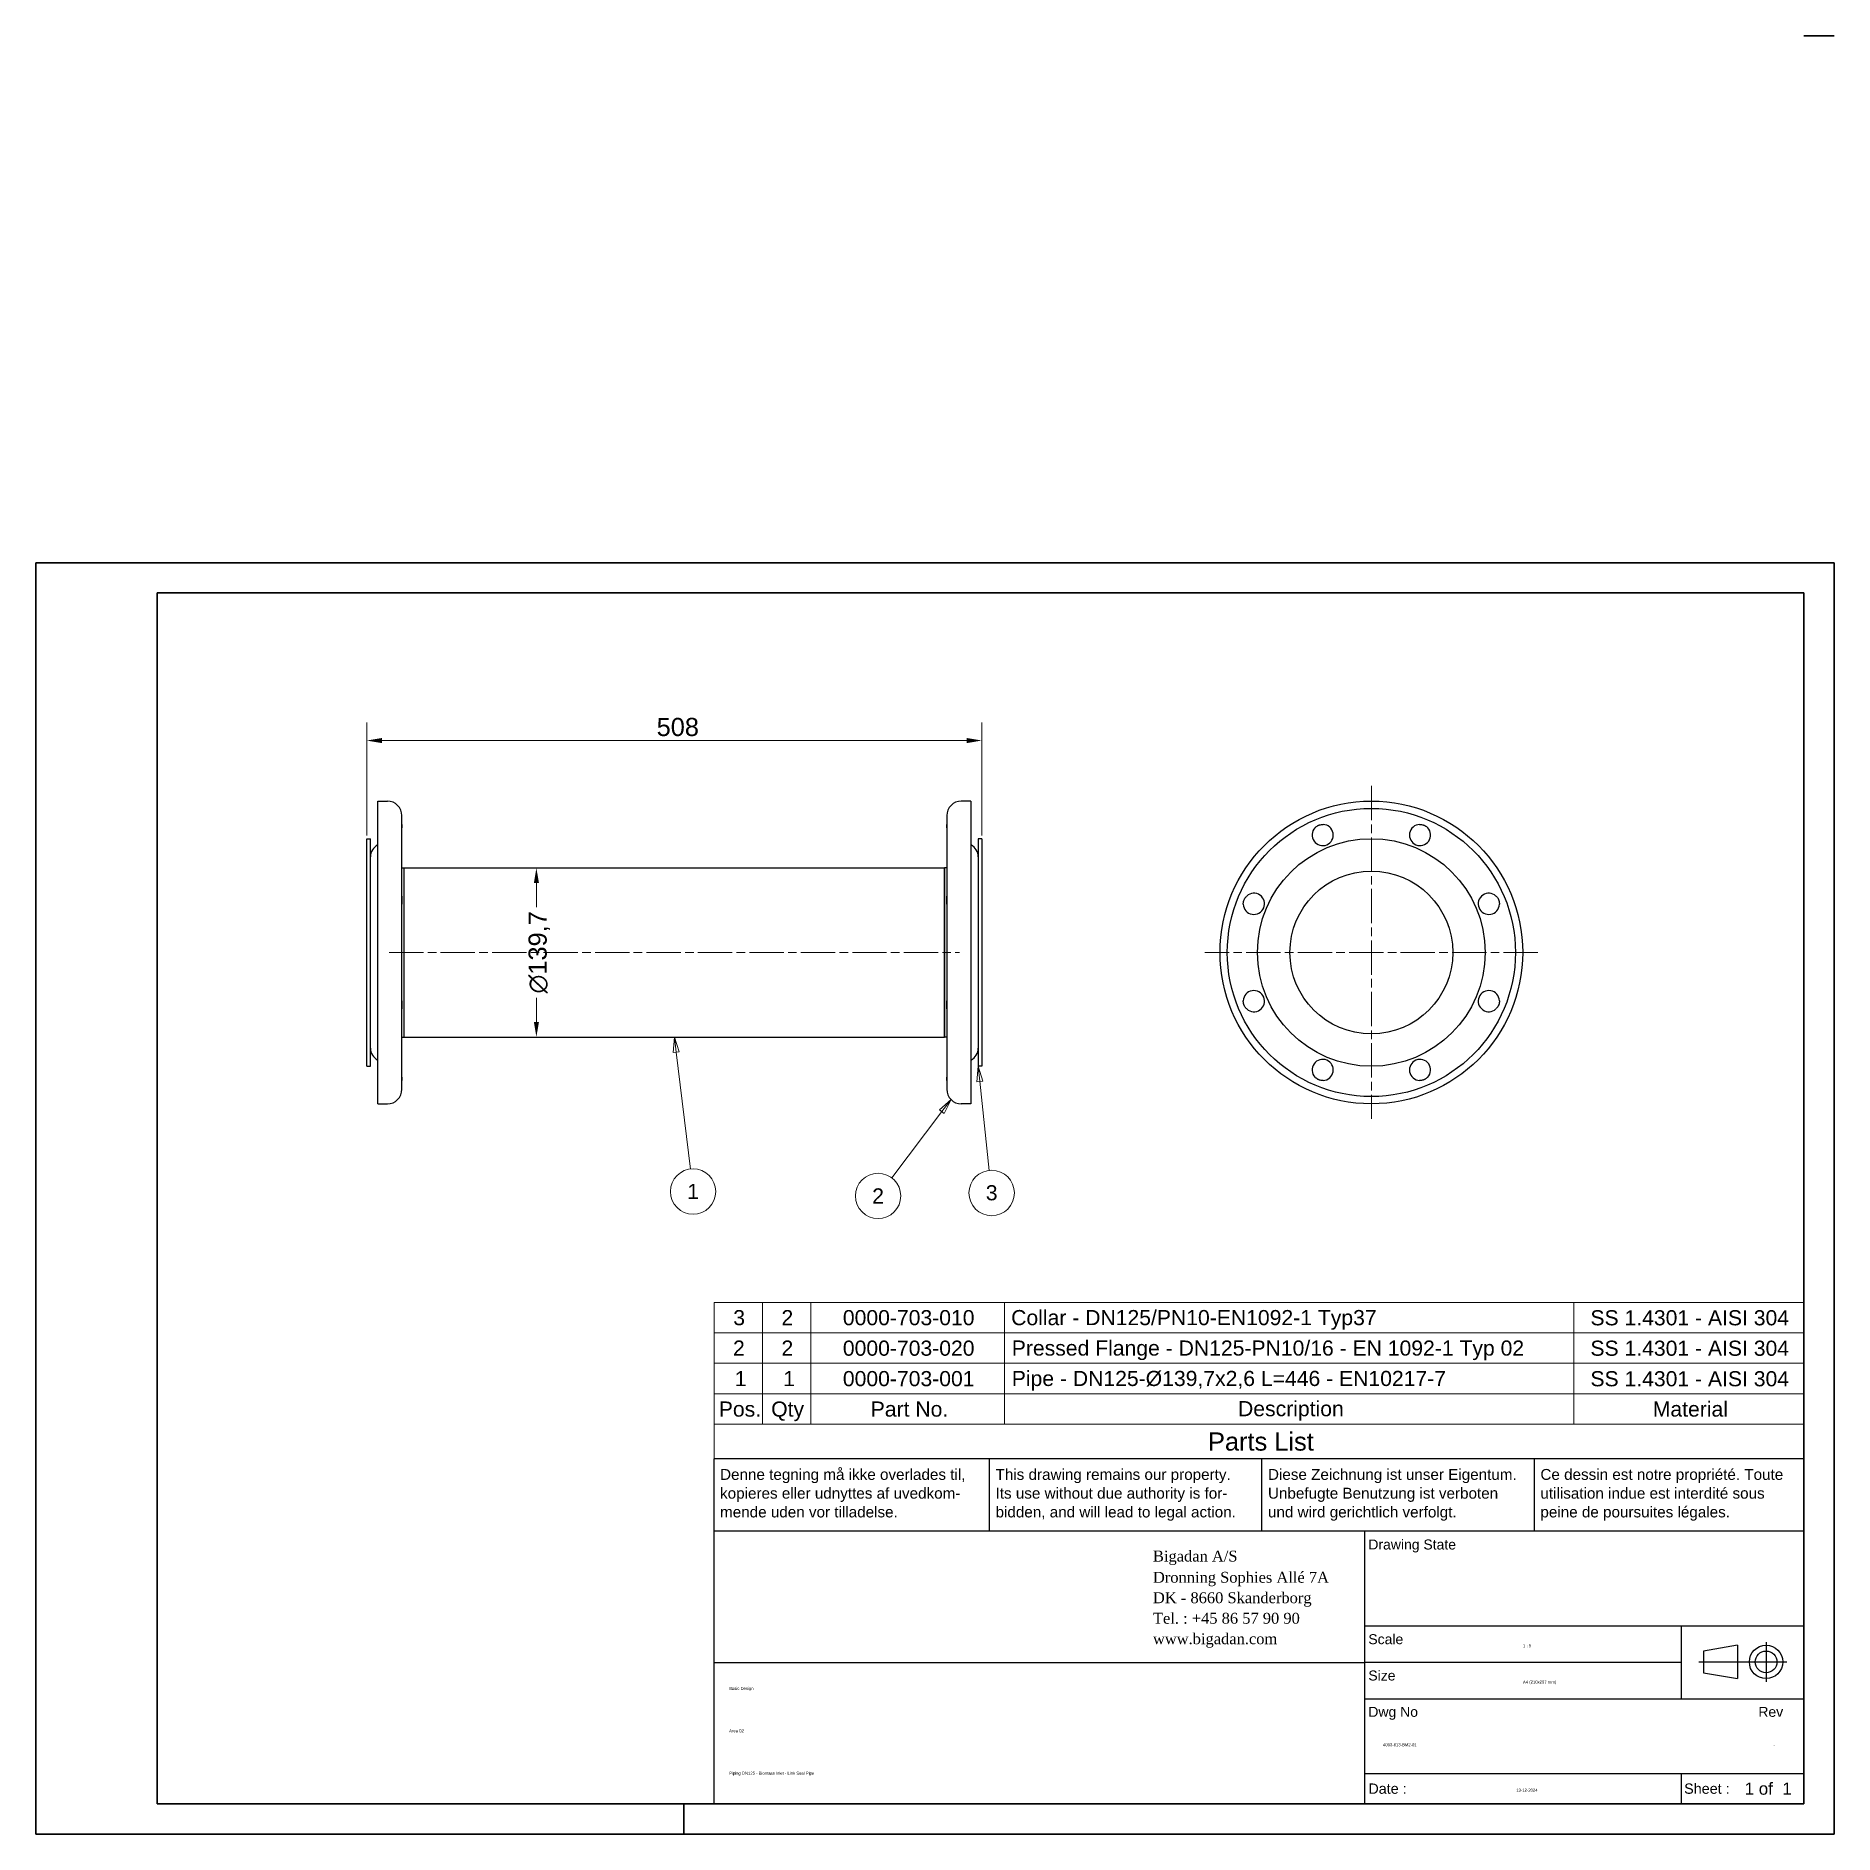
# Model space of a CAD drawing. Header units: millimetres. Extents: x 0 to 1485, y 0 to 1485.
import ezdxf
from ezdxf.enums import TextEntityAlignment as Align

# ---------------------------------------------------------------- set-up
doc = ezdxf.new("R2018")
doc.units = ezdxf.units.MM
doc.header["$LTSCALE"] = 5
doc.linetypes.add('CHAIN', pattern=[0.3543, 0.2362, -0.0295, 0.0591, -0.0295])
doc.layers.get('0').update_dxf_attribs({"lineweight": 18})
for name, color, linetype, lineweight in [('Border', 7, 'Continuous', 35), ('Center Mark', 7, 'Continuous', 18), ('Centerline', 7, 'Continuous', 18), ('Dimension', 7, 'Continuous', 18), ('Symbol', 7, 'Continuous', 18), ('Title', 7, 'Continuous', 25), ('Visible', 7, 'Continuous', 25)]:
    doc.layers.add(name, color=color, linetype=linetype, lineweight=lineweight)
doc.styles.add('Note Text', font='arial.ttf')
doc.styles.get("Standard").update_dxf_attribs({"font": 'arial.ttf'})
doc.styles.add('Text Style150', font='arial.ttf')
doc.styles.add('Text Style72', font='arial.ttf')
doc.styles.add('Text Style85', font='times.ttf')
doc.styles.add('Title', font='arial.ttf')
doc.styles.add('Title150', font='arial.ttf')
doc.styles.add('Title200', font='arial.ttf')
doc.dimstyles.new('Default - Method 2b', dxfattribs={"dimscale": 5, "dimtxt": 3, "dimasz": 2.5, "dimexe": 3, "dimexo": 0.5, "dimgap": 0.7, "dimtad": 0, "dimtoh": 1, "dimdec": 1, "dimrnd": 1e-08, "dimtxsty": 'Title', "dimcen": 0.09, "dimdle": 10, "dimclrd": 256, "dimclre": 256, "dimclrt": 7, "dimadec": 0, "dimazin": 2, "dimtfac": 0.833333, "dimtdec": 1, "dimtmove": 0, "dimatfit": 3, "dimfxl": 1, "dimtolj": 1, "dimlwd": -1, "dimlwe": -1, "dimarcsym": 0})

# ---------------------------------------------------------------- blocks, each defined once
blk = doc.blocks.new('Borders Bigadan Border')
at = {"layer": 'Border'}
for p, q in [((297, 297), (292, 297)), ((0, 210), (297, 210)), ((0, 0), (0, 210)), ((297, 210), (297, 0)), ((292, 205), (20, 205)), ((20, 205), (20, 5)), ((292, 5), (292, 205)), ((20, 5), (292, 5)), ((107, 5), (107, 0)), ((297, 0), (0, 0))]:
    blk.add_line(p, q, dxfattribs=at)
blk = doc.blocks.new('Title Blocks Title')
at = {"layer": 'Title'}
for p, q in [((205, 62), (25, 62)), ((25, 50), (25, 62)), ((70.5, 50), (70.5, 62)), ((115.5, 50), (115.5, 62)), ((160.5, 50), (160.5, 62)), ((205, 50), (25, 50)), ((25, 5), (25, 50)), ((132.5, 5), (132.5, 50)), ((205, 34.36), (132.5, 34.36)), ((184.74, 34.36), (184.74, 22.36)), ((25, 28.36), (132.5, 28.36)), ((184.74, 28.36), (132.5, 28.36)), ((132.5, 22.36), (205, 22.36)), ((132.5, 10), (205, 10)), ((184.74, 10), (184.74, 5))]:
    blk.add_line(p, q, dxfattribs=at)
at = {"layer": 'Title', "lineweight": 25}
for p, q in [((194.05, 31.19), (188.45, 30.23)), ((188.45, 30.23), (188.45, 26.63)), ((194.05, 31.19), (194.05, 25.67)), ((198.77, 31.7), (198.77, 25.16)), ((187.65, 28.43), (202.19, 28.43)), ((188.45, 26.63), (194.05, 25.67))]:
    blk.add_line(p, q, dxfattribs=at)
for radius in [2.76, 1.8]:
    blk.add_circle((198.77, 28.43), radius, dxfattribs=at)
at = {"layer": 'Title'}
for s, height, style, p in [('Denne tegning må ikke overlades til,', 1.8, 'Text Style72', (26, 58.5)), ('This drawing remains our property.', 1.8, 'Text Style72', (71.5, 58.5)), ('Diese Zeichnung ist unser Eigentum.', 1.8, 'Text Style72', (116.5, 58.5)), ('Ce dessin est notre propriété. Toute', 1.8, 'Text Style72', (161.5, 58.5)), ('kopieres eller udnyttes af uvedkom-', 1.8, 'Text Style72', (26, 55.4)), ('Its use without due authority is for-', 1.8, 'Text Style72', (71.5, 55.4)), ('Unbefugte Benutzung ist verboten', 1.8, 'Text Style72', (116.5, 55.4)), ('utilisation indue est interdité sous', 1.8, 'Text Style72', (161.5, 55.4)), ('mende uden vor tilladelse.', 1.8, 'Text Style72', (26, 52.3)), ('bidden, and will lead to legal action.', 1.8, 'Text Style72', (71.5, 52.3)), ('und wird gerichtlich verfolgt.', 1.8, 'Text Style72', (116.5, 52.3)), ('peine de poursuites légales.', 1.8, 'Text Style72', (161.5, 52.3)), ('Drawing State', 1.65, 'Title150', (133.08, 47)), ('Bigadan A/S', 1.8, 'Text Style85', (97.5, 45.01)), ('Dronning Sophies Allé 7A', 1.8, 'Text Style85', (97.5, 41.51)), ('DK - 8660 Skanderborg', 1.8, 'Text Style85', (97.5, 38.13)), ('Tel. : +45 86 57 90 90', 1.8, 'Text Style85', (97.5, 34.74)), ('www.bigadan.com', 1.8, 'Text Style85', (97.5, 31.36)), ('Scale', 1.65, 'Title150', (133.08, 31.36)), ('Size', 1.65, 'Title150', (133.08, 25.36)), ('Dwg No', 1.65, 'Title150', (133.08, 19.36)), ('Rev', 1.65, 'Title150', (197.5, 19.36))]:
    blk.add_text(s, height=height, dxfattribs=dict(at, style=style)).set_placement(p)
at = {"layer": 'Title', "style": 'Text Style150'}
for s, p in [('Date :', (133.08, 7.5)), ('Sheet :', (185.24, 7.5))]:
    blk.add_text(s, height=1.7, dxfattribs=at).set_placement(p, align=Align.MIDDLE_LEFT)
at = {"layer": 'Title', "style": 'Title200'}
blk.add_text('1 of  1', height=2, dxfattribs=at).set_placement((203, 7.5), align=Align.MIDDLE_RIGHT)
at = {"layer": 'Title', "color": 1, "true_color": 0xff0000, "insert": (169, 47.68), "char_height": 2.5, "width": 40, "attachment_point": 5, "style": 'Note Text'}
blk.add_mtext('\\fArial|b0|i0; ', dxfattribs=at)
at = {"layer": 'Title', "color": 1, "lineweight": 5, "true_color": 0xff0000, "flags": 253}
blk.add_attdef('STATUS', text='', height=6.2, dxfattribs=at).set_placement((169, 40.36), align=Align.MIDDLE_CENTER)
at = {"layer": 'Title', "lineweight": 30, "flags": 104}
for tag, height, p in [('Initial_View_Scale', 2.39, (158.62, 31.36)), ('Sheet_Size', 2.4, (158.62, 25.36)), ('REVISION_NUMBER', 3.5, (200, 15)), ('CREATION_DATE', 2, (157.5, 7.5))]:
    blk.add_attdef(tag, text='', height=height, dxfattribs=at).set_placement(p, align=Align.MIDDLE_CENTER)
for tag, p in [('PROJECT', (27.5, 24.3)), ('TITLE', (27.5, 17.3)), ('DESCRIPTION', (27.5, 10.3))]:
    blk.add_attdef(tag, text='', height=2.8, dxfattribs=at).set_placement(p, align=Align.TOP_LEFT)
blk.add_attdef('PART_NUMBER', text='', height=3.5, dxfattribs=at).set_placement((135.5, 15), align=Align.MIDDLE_LEFT)
blk = doc.blocks.new('*D26')
at = {"layer": 'Defpoints', "color": 0, "transparency": 16777216}
for p in [(781.2, 903.1), (273.2, 822.1), (781.2, 822.1)]:
    blk.add_point(p, dxfattribs=at)
at = {"layer": 'Dimension', "transparency": 16777216}
for p, q in [((273.2, 824.6), (273.2, 918.1)), ((781.2, 824.6), (781.2, 918.1)), ((285.7, 903.1), (768.7, 903.1))]:
    blk.add_line(p, q, dxfattribs=at)
for points in [[(285.7, 905.2), (285.7, 901), (273.2, 903.1)], [(768.7, 905.2), (768.7, 901), (781.2, 903.1)]]:
    blk.add_solid(points, dxfattribs=at)
at = {"layer": 'Dimension', "color": 7, "transparency": 16777216, "insert": (512.6, 906.6), "char_height": 15, "attachment_point": 7, "style": 'Title'}
blk.add_mtext('\\A1;508', dxfattribs=at)
blk = doc.blocks.new('*D27')
at = {"layer": 'Defpoints', "color": 0, "transparency": 16777216}
for p in [(413.3, 797.9), (413.3, 658.2), (413.3, 658.2)]:
    blk.add_point(p, dxfattribs=at)
at = {"layer": 'Dimension', "transparency": 16777216}
for p, q in [((413.3, 785.4), (413.3, 765.4)), ((413.3, 670.7), (413.3, 690.7))]:
    blk.add_line(p, q, dxfattribs=at)
for points in [[(411.2, 785.4), (415.4, 785.4), (413.3, 797.9)], [(411.2, 670.7), (415.4, 670.7), (413.3, 658.2)]]:
    blk.add_solid(points, dxfattribs=at)
at = {"layer": 'Dimension', "color": 7, "transparency": 16777216, "insert": (424.6, 694.2), "char_height": 15, "attachment_point": 7, "rotation": 90, "style": 'Title'}
blk.add_mtext('\\A1;{\\fAIGDT|b0|i0;\\ln}\\fArial|b0|i0;{\\H15.0000;139,7}', dxfattribs=at)
blk = doc.blocks.new('Parts List')
at = {"layer": 'Symbol'}
for p, q in [((292, 87.82), (112, 87.82)), ((112, 87.82), (112, 72.72)), ((120, 87.82), (120, 72.72)), ((128, 87.82), (128, 72.72)), ((160, 87.82), (160, 72.72)), ((254, 87.82), (254, 72.72)), ((292, 87.82), (292, 72.72)), ((292, 82.79), (112, 82.79)), ((292, 77.75), (112, 77.75)), ((292, 72.72), (112, 72.72)), ((112, 67.68), (112, 72.72)), ((120, 67.68), (120, 72.72)), ((128, 67.68), (128, 72.72)), ((160, 67.68), (160, 72.72)), ((254, 67.68), (254, 72.72)), ((292, 67.68), (292, 72.72)), ((112, 62), (112, 67.68)), ((292, 67.68), (112, 67.68)), ((292, 62), (292, 67.68)), ((292, 62), (112, 62))]:
    blk.add_line(p, q, dxfattribs=at)
at = {"layer": 'Symbol', "color": 7, "attachment_point": 7}
for s, insert, char_height, style in [('3', (115.18, 84.01), 2.5, 'Note Text'), ('2', (123.14, 84.05), 2.5, 'Note Text'), ('0000-703-010', (133.28, 84.01), 2.5, 'Note Text'), ('Collar - DN125/PN10-EN1092-1 Typ37', (161.08, 83.3), 2.5, 'Note Text'), ('SS 1.4301 - AISI 304', (256.76, 83.99), 2.5, 'Note Text'), ('2', (115.14, 79.02), 2.5, 'Note Text'), ('2', (123.14, 79.02), 2.5, 'Note Text'), ('0000-703-020', (133.28, 78.97), 2.5, 'Note Text'), ('Pressed Flange - DN125-PN10/16 - EN 1092-1 Typ 02', (161.18, 78.27), 2.5, 'Note Text'), ('SS 1.4301 - AISI 304', (256.76, 78.96), 2.5, 'Note Text'), ('1', (115.43, 73.98), 2.5, 'Note Text'), ('1', (123.43, 73.98), 2.5, 'Note Text'), ('0000-703-001', (133.28, 73.94), 2.5, 'Note Text'), ('Pipe - DN125-Ø139,7x2,6 L=446 - EN10217-7', (161.18, 73.25), 2.5, 'Note Text'), ('SS 1.4301 - AISI 304', (256.76, 73.92), 2.5, 'Note Text'), ('Pos.', (112.79, 68.91), 2.5, 'Note Text'), ('Qty', (121.44, 68.19), 2.5, 'Note Text'), ('Part No.', (137.88, 68.91), 2.5, 'Note Text'), ('Description', (198.55, 68.26), 2.5, 'Note Text'), ('Material', (267.06, 68.91), 2.5, 'Note Text'), ('Parts List', (193.6, 63.29), 3, 'Title')]:
    blk.add_mtext(s, dxfattribs=dict(at, insert=insert, char_height=char_height, style=style))
blk = doc.blocks.new('Balloon1')
at = {"layer": 'Symbol'}
for p, q in [((105.45, 131.64), (105.25, 129.1)), ((105.75, 129.16), (105.45, 131.64)), ((106.24, 129.22), (105.45, 131.64)), ((105.25, 129.1), (106.24, 129.22)), ((105.75, 129.16), (108.09, 109.84))]:
    blk.add_line(p, q, dxfattribs=at)
at = {"layer": 'Symbol', "flags": 128}
blk.add_lwpolyline([(106.24, 129.22), (105.45, 131.64), (105.25, 129.1), (106.24, 129.22)], dxfattribs=at)
at = {"layer": 'Symbol'}
blk.add_circle((108.54, 106.13), 3.75, dxfattribs=at)
blk.add_solid([(106.24, 129.22), (105.45, 131.64), (105.25, 129.1), (106.24, 129.22)], dxfattribs=at)
at = {"layer": 'Symbol', "insert": (108.54, 106.13), "char_height": 2.5, "attachment_point": 5, "style": 'Note Text'}
blk.add_mtext('1', dxfattribs=at)
blk = doc.blocks.new('Balloon2')
at = {"layer": 'Symbol'}
for p, q in [((149.64, 119.32), (141.35, 108.38)), ((151.15, 121.32), (149.24, 119.62)), ((149.24, 119.62), (150.04, 119.02)), ((149.64, 119.32), (151.15, 121.32)), ((150.04, 119.02), (151.15, 121.32))]:
    blk.add_line(p, q, dxfattribs=at)
at = {"layer": 'Symbol', "flags": 128}
blk.add_lwpolyline([(150.04, 119.02), (151.15, 121.32), (149.24, 119.62), (150.04, 119.02)], dxfattribs=at)
at = {"layer": 'Symbol'}
blk.add_circle((139.1, 105.4), 3.75, dxfattribs=at)
blk.add_solid([(150.04, 119.02), (151.15, 121.32), (149.24, 119.62), (150.04, 119.02)], dxfattribs=at)
at = {"layer": 'Symbol', "insert": (139.1, 105.4), "char_height": 2.5, "attachment_point": 5, "style": 'Note Text'}
blk.add_mtext('2', dxfattribs=at)
blk = doc.blocks.new('Balloon3')
at = {"layer": 'Symbol'}
for p, q in [((155.65, 126.81), (155.41, 124.27)), ((155.91, 124.33), (155.65, 126.81)), ((156.41, 124.38), (155.65, 126.81)), ((155.41, 124.27), (156.41, 124.38)), ((155.91, 124.33), (157.47, 109.6))]:
    blk.add_line(p, q, dxfattribs=at)
at = {"layer": 'Symbol', "flags": 128}
blk.add_lwpolyline([(156.41, 124.38), (155.65, 126.81), (155.41, 124.27), (156.41, 124.38)], dxfattribs=at)
at = {"layer": 'Symbol'}
blk.add_circle((157.86, 105.89), 3.75, dxfattribs=at)
blk.add_solid([(156.41, 124.38), (155.65, 126.81), (155.41, 124.27), (156.41, 124.38)], dxfattribs=at)
at = {"layer": 'Symbol', "insert": (157.86, 105.91), "char_height": 2.5, "attachment_point": 5, "style": 'Note Text'}
blk.add_mtext('3', dxfattribs=at)

msp = doc.modelspace()

# ---------------------------------------------------------------- linework, layer by layer
at = {"layer": 'Center Mark', "linetype": 'CHAIN', "ltscale": 23.990969}
for p, q in [((1102.88, 865.56), (1102.88, 590.56)), ((1240.38, 728.06), (965.38, 728.06))]:
    msp.add_line(p, q, dxfattribs=at)
at = {"layer": 'Centerline', "linetype": 'CHAIN', "ltscale": 23.990969}
msp.add_line((291.73, 728.06), (762.73, 728.06), dxfattribs=at)
at = {"layer": 'Visible'}
for p, q in [((282.23, 603.06), (282.23, 853.06)), ((282.23, 853.06), (290.23, 853.06)), ((772.23, 853.06), (764.23, 853.06)), ((772.23, 853.06), (772.23, 603.06)), ((302.23, 833.81), (302.23, 841.06)), ((302.23, 833.81), (302.23, 831)), ((752.23, 841.06), (752.23, 833.81)), ((752.23, 831), (752.23, 833.81)), ((273.23, 634.06), (273.23, 822.06)), ((273.23, 822.06), (276.23, 822.06)), ((276.23, 634.06), (276.23, 822.06)), ((302.23, 774.68), (302.23, 831)), ((752.23, 831), (752.23, 774.68)), ((778.23, 822.06), (778.23, 634.06)), ((781.23, 822.06), (778.23, 822.06)), ((781.23, 822.06), (781.23, 634.06)), ((302.23, 797.91), (304.23, 797.91)), ((304.23, 658.21), (304.23, 797.91)), ((304.23, 797.91), (750.23, 797.91)), ((304.23, 658.21), (304.23, 797.91)), ((750.23, 658.21), (750.23, 797.91)), ((750.23, 797.91), (750.23, 658.21)), ((752.23, 797.91), (750.23, 797.91)), ((302.23, 774.68), (302.23, 767.88)), ((752.23, 767.88), (752.23, 774.68)), ((302.23, 688.24), (302.23, 767.88)), ((752.23, 767.88), (752.23, 688.24)), ((302.23, 688.24), (302.23, 681.44)), ((752.23, 681.44), (752.23, 688.24)), ((302.23, 625.12), (302.23, 681.44)), ((752.23, 681.44), (752.23, 625.12)), ((302.23, 658.21), (304.23, 658.21)), ((304.23, 658.21), (750.23, 658.21)), ((752.23, 658.21), (750.23, 658.21)), ((273.23, 634.06), (276.23, 634.06)), ((302.23, 625.12), (302.23, 622.31)), ((752.23, 622.31), (752.23, 625.12)), ((781.23, 634.06), (778.23, 634.06)), ((302.23, 615.06), (302.23, 622.31)), ((752.23, 622.31), (752.23, 615.06)), ((282.23, 603.06), (290.23, 603.06)), ((772.23, 603.06), (764.23, 603.06))]:
    msp.add_line(p, q, dxfattribs=at)
for radius in [125, 119, 94, 67.25]:
    msp.add_circle((1102.88, 728.06), radius, dxfattribs=at)
for centre, radius, start, end in [((290.23, 841.06), 12, 0, 90), ((764.23, 841.06), 12, 90, 180), ((1062.7, 825.07), 8.75, 137.34483, 87.65517), ((1143.06, 825.07), 8.75, 92.34483, 42.65517), ((287.23, 807.06), 11, 117.03569, 180), ((767.23, 807.06), 11, 0, 62.96431), ((1005.87, 768.24), 8.75, 182.34483, 132.65517), ((1199.89, 768.24), 8.75, 47.34483, 357.65517), ((1005.87, 687.88), 8.75, 227.34483, 177.65517), ((1199.89, 687.88), 8.75, 2.34483, 312.65517), ((287.23, 649.06), 11, 180, 242.96431), ((767.23, 649.06), 11, 297.03569, 0), ((1062.7, 631.05), 8.75, 272.34483, 222.65517), ((1143.06, 631.05), 8.75, 317.34483, 267.65517), ((290.23, 615.06), 12, 270, 0), ((764.23, 615.06), 12, 180, 270)]:
    msp.add_arc(centre, radius, start, end, dxfattribs=at)
for points, knots in [([(302.23, 831), (302.23, 831.01), (302.23, 831.03), (302.22, 831.75), (302.21, 832.35), (302.2, 833.24), (302.2, 833.54), (302.22, 833.8), (302.23, 833.84), (302.23, 833.81)], [-2.3553859, -2.3553859, -2.3553859, -2.3553859, -2.34903119, -2.34903119, -2.04397145, -2.04397145, -1.75435964, -1.75435964, -1.56067004, -1.56067004, -1.56067004, -1.56067004]), ([(752.23, 833.81), (752.23, 833.81), (752.23, 833.81), (752.23, 833.85), (752.24, 833.72), (752.25, 833.16), (752.25, 832.75), (752.23, 831.86), (752.23, 831.45), (752.23, 831)], [-2.35538518, -2.35538518, -2.35538518, -2.35538518, -2.34888191, -2.34888191, -2.04388778, -2.04388778, -1.75433311, -1.75433311, -1.56067003, -1.56067003, -1.56067003, -1.56067003]), ([(1056.26, 831), (1056.49, 831.24), (1056.73, 831.48), (1057.34, 832), (1057.7, 832.27), (1058.3, 832.64), (1058.53, 832.76), (1058.86, 832.93), (1058.97, 832.99), (1059.15, 833.07), (1059.21, 833.09), (1059.33, 833.14), (1059.38, 833.17), (1059.5, 833.21), (1059.57, 833.24), (1059.75, 833.31), (1059.87, 833.35), (1060.51, 833.56), (1061.04, 833.68), (1062.07, 833.81), (1062.56, 833.83), (1063.06, 833.81)], [-0.9276785, -0.9276785, -0.9276785, -0.9276785, -0.82505173, -0.82505173, -0.68940699, -0.68940699, -0.61368693, -0.61368693, -0.57712276, -0.57712276, -0.55661523, -0.55661523, -0.53915907, -0.53915907, -0.51821587, -0.51821587, -0.47965949, -0.47965949, -0.31764141, -0.31764141, -0.17010401, -0.17010401, -0.17010401, -0.17010401]), ([(1142.7, 833.81), (1143.04, 833.82), (1143.37, 833.82), (1144.17, 833.76), (1144.62, 833.69), (1145.31, 833.53), (1145.55, 833.46), (1145.91, 833.34), (1146.03, 833.3), (1146.21, 833.23), (1146.27, 833.21), (1146.39, 833.16), (1146.44, 833.14), (1146.56, 833.09), (1146.62, 833.06), (1146.8, 832.98), (1146.92, 832.92), (1147.52, 832.62), (1147.98, 832.33), (1148.8, 831.69), (1149.16, 831.36), (1149.5, 831)], [-0.92767513, -0.92767513, -0.92767513, -0.92767513, -0.8251738, -0.8251738, -0.68946171, -0.68946171, -0.61371091, -0.61371091, -0.57713326, -0.57713326, -0.55662016, -0.55662016, -0.53916038, -0.53916038, -0.51821423, -0.51821423, -0.47965634, -0.47965634, -0.31767984, -0.31767984, -0.17010399, -0.17010399, -0.17010399, -0.17010399]), ([(302.23, 767.88), (302.23, 767.91), (302.23, 767.93), (302.22, 768.92), (302.21, 769.89), (302.2, 771.7), (302.2, 772.54), (302.22, 773.8), (302.23, 774.26), (302.23, 774.68)], [-2.35538518, -2.35538518, -2.35538518, -2.35538518, -2.34888191, -2.34888191, -2.04388778, -2.04388778, -1.75433311, -1.75433311, -1.56067003, -1.56067003, -1.56067003, -1.56067003]), ([(752.23, 774.68), (752.23, 774.44), (752.23, 774.18), (752.24, 773.04), (752.25, 772.03), (752.24, 769.95), (752.23, 768.92), (752.23, 767.88)], [-3.61969905, -3.61969905, -3.61969905, -3.61969905, -3.48259137, -3.48259137, -3.04174028, -3.04174028, -2.64266854, -2.64266854, -2.64266854, -2.64266854]), ([(997.13, 767.88), (997.11, 768.4), (997.13, 768.92), (997.34, 770.41), (997.63, 771.35), (998.56, 773.16), (999.19, 773.97), (999.91, 774.64), (999.92, 774.66), (999.94, 774.68)], [-1.80803519, -1.80803519, -1.80803519, -1.80803519, -1.67346406, -1.67346406, -1.42887256, -1.42887256, -1.16119699, -1.16119699, -1.15416074, -1.15416074, -1.15416074, -1.15416074]), ([(1205.82, 774.68), (1206.06, 774.45), (1206.3, 774.21), (1206.82, 773.6), (1207.09, 773.24), (1207.46, 772.63), (1207.58, 772.41), (1207.75, 772.08), (1207.8, 771.97), (1207.88, 771.79), (1207.91, 771.73), (1207.96, 771.61), (1207.98, 771.56), (1208.03, 771.44), (1208.06, 771.37), (1208.13, 771.19), (1208.17, 771.07), (1208.38, 770.43), (1208.5, 769.9), (1208.63, 768.87), (1208.65, 768.38), (1208.63, 767.88)], [-0.9276785, -0.9276785, -0.9276785, -0.9276785, -0.82505173, -0.82505173, -0.68940699, -0.68940699, -0.61368693, -0.61368693, -0.57712276, -0.57712276, -0.55661523, -0.55661523, -0.53915907, -0.53915907, -0.51821587, -0.51821587, -0.47965949, -0.47965949, -0.31764141, -0.31764141, -0.17010401, -0.17010401, -0.17010401, -0.17010401]), ([(302.23, 681.44), (302.23, 681.46), (302.23, 681.47), (302.22, 682.15), (302.21, 682.93), (302.2, 684.61), (302.2, 685.49), (302.22, 687.01), (302.23, 687.62), (302.23, 688.24)], [-2.3553859, -2.3553859, -2.3553859, -2.3553859, -2.34903119, -2.34903119, -2.04397145, -2.04397145, -1.75435964, -1.75435964, -1.56067004, -1.56067004, -1.56067004, -1.56067004]), ([(752.23, 688.24), (752.23, 688.22), (752.23, 688.2), (752.23, 687.2), (752.24, 686.23), (752.25, 684.42), (752.25, 683.58), (752.23, 682.32), (752.23, 681.86), (752.23, 681.44)], [-2.35538518, -2.35538518, -2.35538518, -2.35538518, -2.34888191, -2.34888191, -2.04388778, -2.04388778, -1.75433311, -1.75433311, -1.56067003, -1.56067003, -1.56067003, -1.56067003]), ([(999.94, 681.44), (999.7, 681.67), (999.46, 681.91), (998.94, 682.52), (998.67, 682.89), (998.3, 683.49), (998.18, 683.71), (998.01, 684.04), (997.95, 684.15), (997.87, 684.33), (997.85, 684.39), (997.8, 684.51), (997.77, 684.56), (997.73, 684.68), (997.7, 684.75), (997.63, 684.93), (997.59, 685.06), (997.38, 685.69), (997.26, 686.23), (997.13, 687.25), (997.11, 687.75), (997.13, 688.24)], [-0.9276785, -0.9276785, -0.9276785, -0.9276785, -0.82505173, -0.82505173, -0.68940699, -0.68940699, -0.61368693, -0.61368693, -0.57712276, -0.57712276, -0.55661523, -0.55661523, -0.53915907, -0.53915907, -0.51821587, -0.51821587, -0.47965949, -0.47965949, -0.31764141, -0.31764141, -0.17010401, -0.17010401, -0.17010401, -0.17010401]), ([(1208.63, 688.24), (1208.64, 687.9), (1208.64, 687.56), (1208.58, 686.77), (1208.51, 686.32), (1208.35, 685.63), (1208.28, 685.39), (1208.16, 685.03), (1208.12, 684.91), (1208.05, 684.73), (1208.03, 684.67), (1207.98, 684.55), (1207.96, 684.5), (1207.91, 684.38), (1207.88, 684.32), (1207.8, 684.13), (1207.74, 684.02), (1207.43, 683.42), (1207.14, 682.96), (1206.51, 682.14), (1206.18, 681.78), (1205.82, 681.44)], [-0.92767513, -0.92767513, -0.92767513, -0.92767513, -0.8251738, -0.8251738, -0.68946171, -0.68946171, -0.61371091, -0.61371091, -0.57713326, -0.57713326, -0.55662016, -0.55662016, -0.53916038, -0.53916038, -0.51821423, -0.51821423, -0.47965634, -0.47965634, -0.31767984, -0.31767984, -0.17010399, -0.17010399, -0.17010399, -0.17010399]), ([(302.23, 622.31), (302.23, 622.31), (302.23, 622.31), (302.22, 622.28), (302.21, 622.4), (302.2, 622.96), (302.2, 623.37), (302.22, 624.26), (302.23, 624.67), (302.23, 625.12)], [-2.35538518, -2.35538518, -2.35538518, -2.35538518, -2.34888191, -2.34888191, -2.04388778, -2.04388778, -1.75433311, -1.75433311, -1.56067003, -1.56067003, -1.56067003, -1.56067003]), ([(752.23, 625.12), (752.23, 625.11), (752.23, 625.09), (752.23, 624.37), (752.24, 623.77), (752.25, 622.89), (752.25, 622.59), (752.23, 622.33), (752.23, 622.29), (752.23, 622.31)], [-2.3553859, -2.3553859, -2.3553859, -2.3553859, -2.34903119, -2.34903119, -2.04397145, -2.04397145, -1.75435964, -1.75435964, -1.56067004, -1.56067004, -1.56067004, -1.56067004]), ([(1063.06, 622.31), (1062.72, 622.3), (1062.38, 622.3), (1061.59, 622.36), (1061.14, 622.43), (1060.45, 622.59), (1060.2, 622.66), (1059.85, 622.78), (1059.73, 622.82), (1059.55, 622.89), (1059.49, 622.91), (1059.37, 622.96), (1059.32, 622.98), (1059.2, 623.03), (1059.13, 623.06), (1058.95, 623.14), (1058.84, 623.2), (1058.24, 623.51), (1057.78, 623.8), (1056.96, 624.43), (1056.6, 624.76), (1056.26, 625.12)], [-0.92767513, -0.92767513, -0.92767513, -0.92767513, -0.8251738, -0.8251738, -0.68946171, -0.68946171, -0.61371091, -0.61371091, -0.57713326, -0.57713326, -0.55662016, -0.55662016, -0.53916038, -0.53916038, -0.51821423, -0.51821423, -0.47965634, -0.47965634, -0.31767984, -0.31767984, -0.17010399, -0.17010399, -0.17010399, -0.17010399]), ([(1149.5, 625.12), (1149.27, 624.88), (1149.03, 624.64), (1148.42, 624.12), (1148.05, 623.85), (1147.45, 623.48), (1147.23, 623.36), (1146.9, 623.19), (1146.79, 623.13), (1146.61, 623.06), (1146.55, 623.03), (1146.43, 622.98), (1146.38, 622.96), (1146.26, 622.91), (1146.19, 622.88), (1146.01, 622.81), (1145.88, 622.77), (1145.24, 622.56), (1144.71, 622.44), (1143.69, 622.31), (1143.19, 622.29), (1142.7, 622.31)], [-0.9276785, -0.9276785, -0.9276785, -0.9276785, -0.82505173, -0.82505173, -0.68940699, -0.68940699, -0.61368693, -0.61368693, -0.57712276, -0.57712276, -0.55661523, -0.55661523, -0.53915907, -0.53915907, -0.51821587, -0.51821587, -0.47965949, -0.47965949, -0.31764141, -0.31764141, -0.17010401, -0.17010401, -0.17010401, -0.17010401])]:
    msp.add_open_spline(points, degree=3, knots=knots, dxfattribs=at)

# ---------------------------------------------------------------- block references
at = {"xscale": 5, "yscale": 5, "zscale": 5}
msp.add_blockref('Borders Bigadan Border', (0, 0), dxfattribs=at)
ref = msp.add_blockref('Title Blocks Title', (435, 0), dxfattribs=dict(xscale=5, yscale=5, zscale=5))
lines = msp.add_mtext('4003-613-BM2-01', dxfattribs={"layer": 'Title', "insert": (1112.5, 75), "char_height": 2.5, "attachment_point": 1})
ref.add_attrib('PART_NUMBER', '', (1112.5, 75), dxfattribs={"flags": 104}).embed_mtext(lines)
lines = msp.add_mtext('13-12-2024', dxfattribs={"layer": 'Title', "insert": (1222.5, 37.5), "char_height": 2.5, "attachment_point": 1})
ref.add_attrib('CREATION_DATE', '', (1222.5, 37.5), dxfattribs={"flags": 104}).embed_mtext(lines)
lines = msp.add_mtext('Area 02', dxfattribs={"layer": 'Title', "insert": (572.5, 86.5), "char_height": 2.5, "attachment_point": 1})
ref.add_attrib('TITLE', '', (572.5, 86.5), dxfattribs={"flags": 104}).embed_mtext(lines)
lines = msp.add_mtext('Piping DN125 - Biomass Inlet - Link Seal Pipe', dxfattribs={"layer": 'Title', "insert": (572.5, 51.5), "char_height": 2.5, "attachment_point": 1})
ref.add_attrib('DESCRIPTION', '', (572.5, 51.5), dxfattribs={"flags": 104}).embed_mtext(lines)
lines = msp.add_mtext('Basic Design', dxfattribs={"layer": 'Title', "insert": (572.5, 121.5), "char_height": 2.5, "attachment_point": 1})
ref.add_attrib('PROJECT', '', (572.5, 121.5), dxfattribs={"flags": 104}).embed_mtext(lines)
lines = msp.add_mtext('A4 (210x297 mm)', dxfattribs={"layer": 'Title', "insert": (1228.1, 126.8), "char_height": 2.5, "attachment_point": 1})
ref.add_attrib('Sheet_Size', '', (1228.1, 126.8), dxfattribs={"flags": 104}).embed_mtext(lines)
lines = msp.add_mtext('1 : 5', dxfattribs={"layer": 'Title', "insert": (1228.1, 156.8), "char_height": 2.5, "attachment_point": 1})
ref.add_attrib('Initial_View_Scale', '', (1228.1, 156.8), dxfattribs={"flags": 104}).embed_mtext(lines)
lines = msp.add_mtext('-', dxfattribs={"layer": 'Title', "insert": (1435, 75), "char_height": 2.5, "attachment_point": 1})
ref.add_attrib('REVISION_NUMBER', '', (1435, 75), dxfattribs={"flags": 104}).embed_mtext(lines)
at = {"layer": 'Symbol', "xscale": 5, "yscale": 5, "zscale": 5}
for name in ['Balloon1', 'Balloon3', 'Balloon2', 'Parts List']:
    msp.add_blockref(name, (0, 0), dxfattribs=at)

# ---------------------------------------------------------------- dimensions: what is measured, and where the dimension line sits
at = {"layer": 'Dimension'}
dim = msp.add_linear_dim(base=(781.23, 903.12), p1=(273.23, 822.06), p2=(781.23, 822.06), angle=180, dimstyle='Default - Method 2b', override={"dimgap": 0.7, "dimtad": 1, "dimtoh": 0, "dimdec": 1, "dimtol": 0, "dimlim": 0, "dimtp": 0, "dimtm": 0, "dimtdec": 1, "dimtofl": 0, "dimatfit": 1}, dxfattribs=at)
dim.commit()
dim.dimension.update_dxf_attribs({"geometry": '*D26', "text_midpoint": (529.23, 903.12), "dimtype": 160})
dim = msp.add_linear_dim(base=(413.32, 658.21), p1=(413.32, 797.91), p2=(413.32, 658.21), angle=270, text='{\\fAIGDT|b0|i0;\\ln}\\fArial|b0|i0;{\\H15.0000;<>}', dimstyle='Default - Method 2b', override={"dimgap": 0.7, "dimtoh": 0, "dimdec": 1, "dimse1": 1, "dimse2": 1, "dimtol": 0, "dimlim": 0, "dimtp": 0, "dimtm": 0, "dimtdec": 1, "dimtofl": 0, "dimatfit": 1}, dxfattribs=at)
dim.commit()
dim.dimension.update_dxf_attribs({"geometry": '*D27', "text_midpoint": (413.32, 728.06), "dimtype": 160})

doc.saveas('drawing.dxf')
